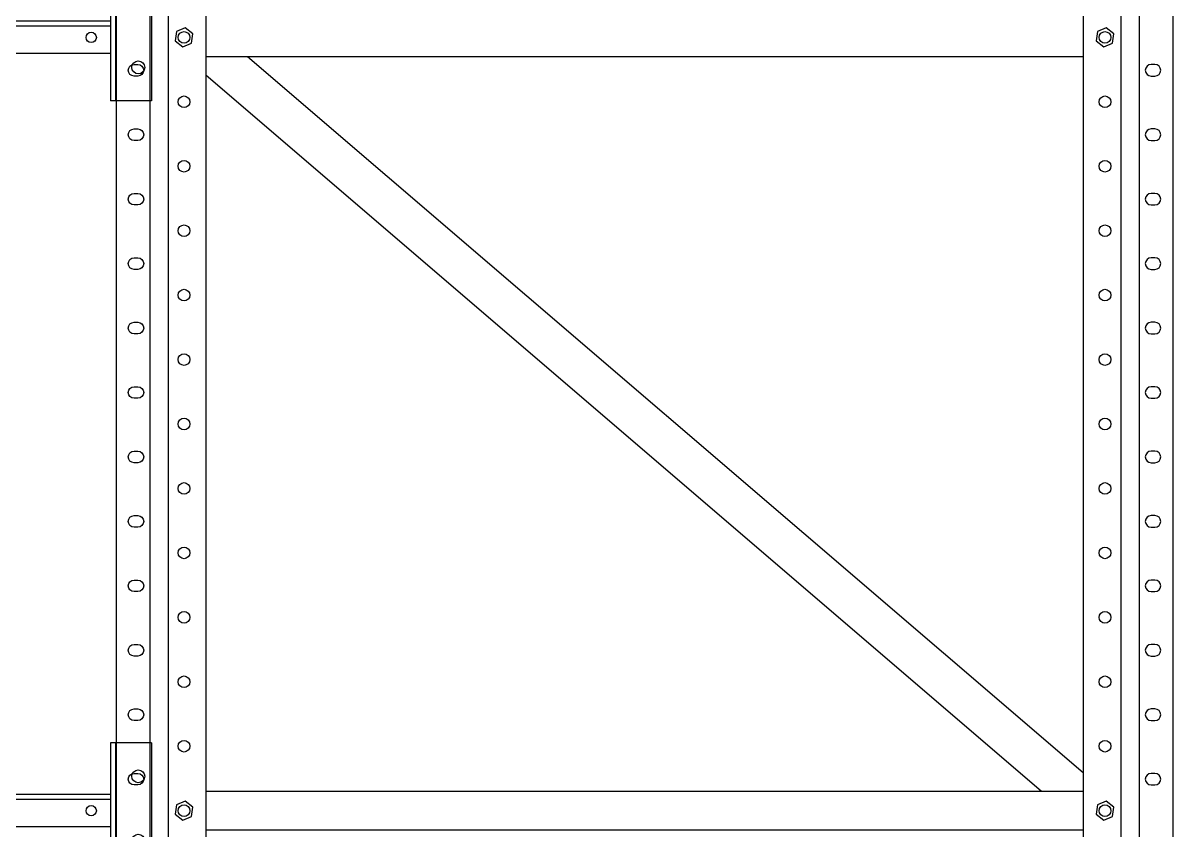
# Model space of a CAD drawing. Header units: millimetres. Extents: x 2596 to 53213, y 1175 to 12446.
# Drawn here: x 20692 to 21584, y 2441 to 3067 of the extents above; entities that cross this region are included whole.
import ezdxf

# ---------------------------------------------------------------- set-up
doc = ezdxf.new("R2010")
doc.units = ezdxf.units.MM
doc.linetypes.add('LIN0', pattern=[0])
doc.layers.add('MONTANTE', color=170, linetype='LIN0', lineweight=25)

# ---------------------------------------------------------------- blocks, each defined once
blk = doc.blocks.new('TRAVESSA UNIÃO')
at = {"color": 7, "linetype": 'Continuous', "lineweight": 25}
for p, q in [((-420.76, 167.25), (-420.76, 65.25)), ((-388.96, 167.25), (-420.76, 167.25)), ((-416.96, 167.25), (-416.96, 65.25)), ((-388.96, 167.25), (-388.96, 65.25)), ((-1166.76, 102.07), (-1166.76, 127.07)), ((-420.76, 127.07), (-1166.76, 127.07)), ((-420.76, 123.27), (-1166.76, 123.27)), ((-420.76, 102.07), (-1166.76, 102.07)), ((-388.96, 65.25), (-420.76, 65.25))]:
    blk.add_line(p, q, dxfattribs=at)
for centre, radius in [((-399.26, 141.25), 5), ((-1183.76, 114.57), 4), ((-435.76, 114.57), 4), ((-399.26, 91.25), 5)]:
    blk.add_circle(centre, radius, dxfattribs=at)
blk = doc.blocks.new('*U5')
at = {"layer": 'MONTANTE'}
for p, q in [((-872.65, 8804.75), (-872.65, 64.75)), ((-846.46, 8804.75), (-846.46, 64.75)), ((-832.15, 8804.75), (-832.15, 4.75)), ((-802.9, 8804.75), (-802.9, 4.75)), ((-122.4, 8804.75), (-122.4, 4.75)), ((-93.15, 8804.75), (-93.15, 4.75)), ((-78.84, 8804.75), (-78.84, 64.75)), ((-52.65, 8804.75), (-52.65, 64.75)), ((-122.4, 1289.75), (-802.9, 1289.75)), ((-122.4, 734.21), (-770.61, 1289.75)), ((-154.69, 719.75), (-802.9, 1275.29)), ((-122.4, 719.75), (-802.9, 719.75)), ((-122.4, 689.75), (-802.9, 689.75))]:
    blk.add_line(p, q, dxfattribs=at)
for points in [[(-818.92, 1312.02), (-825.7, 1309.23), (-826.68, 1301.96), (-820.87, 1297.48), (-814.09, 1300.27), (-813.12, 1307.54), (-818.92, 1312.02)], [(-104.43, 1312.02), (-111.21, 1309.23), (-112.18, 1301.96), (-106.38, 1297.48), (-99.6, 1300.27), (-98.62, 1307.54), (-104.43, 1312.02)], [(-818.92, 712.02), (-825.7, 709.23), (-826.68, 701.96), (-820.87, 697.48), (-814.09, 700.27), (-813.12, 707.54), (-818.92, 712.02)], [(-104.43, 712.02), (-111.21, 709.23), (-112.18, 701.96), (-106.38, 697.48), (-99.6, 700.27), (-98.62, 707.54), (-104.43, 712.02)]]:
    blk.add_lwpolyline(points, dxfattribs=at)
for points in [[(-855.68, 1274.7), (-858.68, 1274.7, -1), (-858.68, 1283.7), (-855.68, 1283.7, -1)], [(-69.62, 1274.7), (-66.62, 1274.7, 1), (-66.62, 1283.7), (-69.62, 1283.7, 1)], [(-855.68, 1224.7), (-858.68, 1224.7, -1), (-858.68, 1233.7), (-855.68, 1233.7, -1)], [(-69.62, 1224.7), (-66.62, 1224.7, 1), (-66.62, 1233.7), (-69.62, 1233.7, 1)], [(-855.68, 1174.7), (-858.68, 1174.7, -1), (-858.68, 1183.7), (-855.68, 1183.7, -1)], [(-69.62, 1174.7), (-66.62, 1174.7, 1), (-66.62, 1183.7), (-69.62, 1183.7, 1)], [(-855.68, 1124.7), (-858.68, 1124.7, -1), (-858.68, 1133.7), (-855.68, 1133.7, -1)], [(-69.62, 1124.7), (-66.62, 1124.7, 1), (-66.62, 1133.7), (-69.62, 1133.7, 1)], [(-855.68, 1074.7), (-858.68, 1074.7, -1), (-858.68, 1083.7), (-855.68, 1083.7, -1)], [(-69.62, 1074.7), (-66.62, 1074.7, 1), (-66.62, 1083.7), (-69.62, 1083.7, 1)], [(-855.68, 1024.7), (-858.68, 1024.7, -1), (-858.68, 1033.7), (-855.68, 1033.7, -1)], [(-69.62, 1024.7), (-66.62, 1024.7, 1), (-66.62, 1033.7), (-69.62, 1033.7, 1)], [(-855.68, 974.7), (-858.68, 974.7, -1), (-858.68, 983.7), (-855.68, 983.7, -1)], [(-69.62, 974.7), (-66.62, 974.7, 1), (-66.62, 983.7), (-69.62, 983.7, 1)], [(-855.68, 924.7), (-858.68, 924.7, -1), (-858.68, 933.7), (-855.68, 933.7, -1)], [(-69.62, 924.7), (-66.62, 924.7, 1), (-66.62, 933.7), (-69.62, 933.7, 1)], [(-855.68, 874.7), (-858.68, 874.7, -1), (-858.68, 883.7), (-855.68, 883.7, -1)], [(-69.62, 874.7), (-66.62, 874.7, 1), (-66.62, 883.7), (-69.62, 883.7, 1)], [(-855.68, 824.7), (-858.68, 824.7, -1), (-858.68, 833.7), (-855.68, 833.7, -1)], [(-69.62, 824.7), (-66.62, 824.7, 1), (-66.62, 833.7), (-69.62, 833.7, 1)], [(-855.68, 774.7), (-858.68, 774.7, -1), (-858.68, 783.7), (-855.68, 783.7, -1)], [(-69.62, 774.7), (-66.62, 774.7, 1), (-66.62, 783.7), (-69.62, 783.7, 1)], [(-855.68, 724.7), (-858.68, 724.7, -1), (-858.68, 733.7), (-855.68, 733.7, -1)], [(-69.62, 724.7), (-66.62, 724.7, 1), (-66.62, 733.7), (-69.62, 733.7, 1)]]:
    blk.add_lwpolyline(points, format="xyb", close=True, dxfattribs=at)
for centre in [(-819.9, 1304.75), (-105.4, 1304.75), (-819.9, 1254.75), (-105.4, 1254.75), (-819.9, 1204.75), (-105.4, 1204.75), (-819.9, 1154.75), (-105.4, 1154.75), (-819.9, 1104.75), (-105.4, 1104.75), (-819.9, 1054.75), (-105.4, 1054.75), (-819.9, 1004.75), (-105.4, 1004.75), (-819.9, 954.75), (-105.4, 954.75), (-819.9, 904.75), (-105.4, 904.75), (-819.9, 854.75), (-105.4, 854.75), (-819.9, 804.75), (-105.4, 804.75), (-819.9, 754.75), (-105.4, 754.75), (-819.9, 704.75), (-105.4, 704.75)]:
    blk.add_circle(centre, 4.5, dxfattribs=at)
blk = doc.blocks.new('*U36')
blk.add_blockref('*U5', (42.5, -4552.375))
blk = doc.blocks.new('*U34')
at = {"color": 0, "linetype": 'ByBlock', "lineweight": -2, "transparency": 16777216}
blk.add_blockref('*U36', (0, 0), dxfattribs=at)

msp = doc.modelspace()

# ---------------------------------------------------------------- block references
for name, p in [('*U34', (21594.21, 6303.93)), ('TRAVESSA UNIÃO', (21180.57, 2941.73)), ('TRAVESSA UNIÃO', (21180.57, 2341.73))]:
    msp.add_blockref(name, p)

doc.saveas('drawing.dxf')
